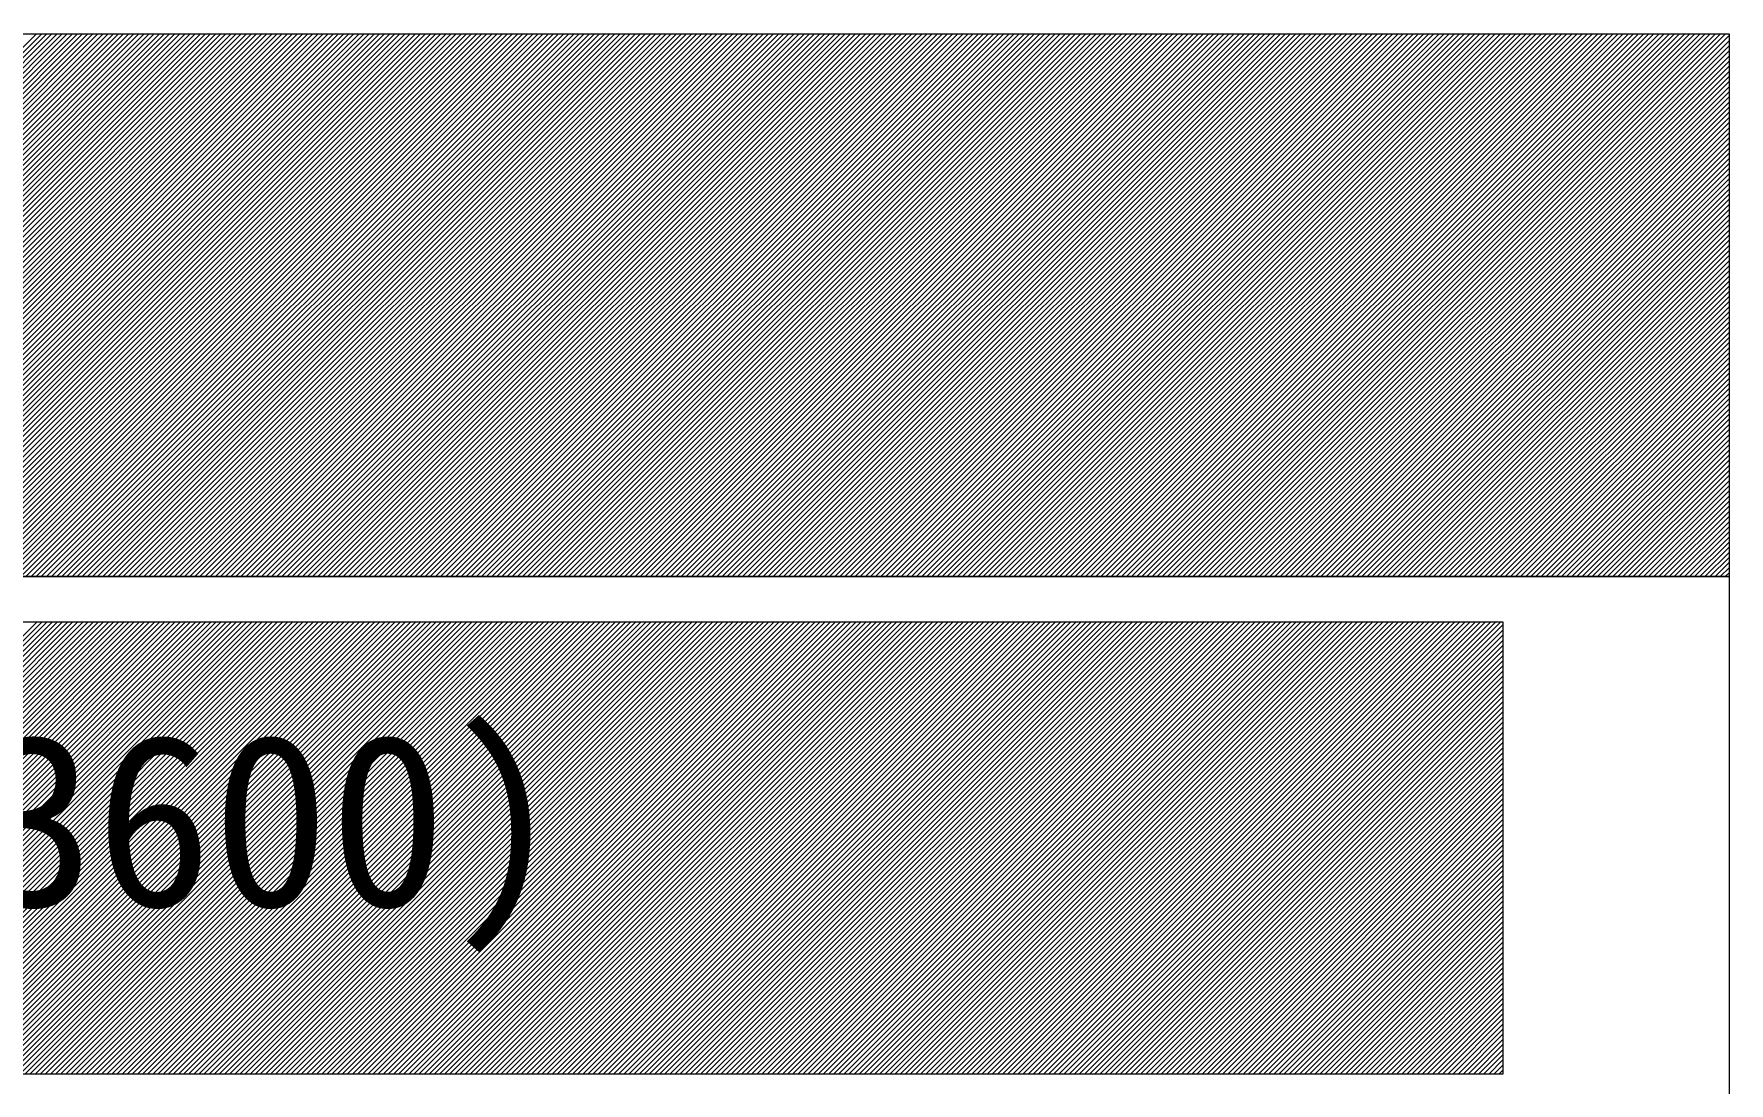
# Model space of a CAD drawing. Units: millimetres at full size, sheet at 1:100. Extents: x 3352 to 127672, y -40372 to 101181.
# Drawn here: x 24015 to 28699, y -24644 to -21744 of the extents above; entities that cross this region are included whole.
import ezdxf
from ezdxf.enums import TextEntityAlignment as Align

# ---------------------------------------------------------------- set-up
doc = ezdxf.new("R2010")
doc.units = ezdxf.units.MM
doc.header["$LTSCALE"] = 100
doc.layers.add('0-0', color=134, linetype='Continuous', lineweight=18)
doc.styles.add('ＭＳ ゴシック', font='')
doc.styles.get('ＭＳ ゴシック').set_extended_font_data('MS Gothic')

msp = doc.modelspace()

# ---------------------------------------------------------------- linework, layer by layer
at = {"layer": '0-0', "color": 8}
for p, q in [((22522.6, -23243.6), (24022.6, -21743.6)), ((22536.8, -23243.6), (24036.8, -21743.6)), ((22550.9, -23243.6), (24050.9, -21743.6)), ((22565.1, -23243.6), (24065.1, -21743.6)), ((22579.2, -23243.6), (24079.2, -21743.6)), ((22593.3, -23243.6), (24093.3, -21743.6)), ((22607.5, -23243.6), (24107.5, -21743.6)), ((22621.6, -23243.6), (24121.6, -21743.6)), ((22635.8, -23243.6), (24135.8, -21743.6)), ((22649.9, -23243.6), (24149.9, -21743.6)), ((22664.1, -23243.6), (24164.1, -21743.6)), ((22678.2, -23243.6), (24178.2, -21743.6)), ((22692.3, -23243.6), (24192.3, -21743.6)), ((22706.5, -23243.6), (24206.5, -21743.6)), ((22720.6, -23243.6), (24220.6, -21743.6)), ((22734.8, -23243.6), (24234.8, -21743.6)), ((22748.9, -23243.6), (24248.9, -21743.6)), ((22763, -23243.6), (24263, -21743.6)), ((22777.2, -23243.6), (24277.2, -21743.6)), ((22791.3, -23243.6), (24291.3, -21743.6)), ((22805.5, -23243.6), (24305.5, -21743.6)), ((22819.6, -23243.6), (24319.6, -21743.6)), ((22833.8, -23243.6), (24333.8, -21743.6)), ((22847.9, -23243.6), (24347.9, -21743.6)), ((22862, -23243.6), (24362, -21743.6)), ((22876.2, -23243.6), (24376.2, -21743.6)), ((22890.3, -23243.6), (24390.3, -21743.6)), ((22904.5, -23243.6), (24404.5, -21743.6)), ((22918.6, -23243.6), (24418.6, -21743.6)), ((22932.8, -23243.6), (24432.8, -21743.6)), ((22946.9, -23243.6), (24446.9, -21743.6)), ((22961, -23243.6), (24461, -21743.6)), ((22975.2, -23243.6), (24475.2, -21743.6)), ((22989.3, -23243.6), (24489.3, -21743.6)), ((23003.5, -23243.6), (24503.5, -21743.6)), ((23017.6, -23243.6), (24517.6, -21743.6)), ((23031.7, -23243.6), (24531.7, -21743.6)), ((23045.9, -23243.6), (24545.9, -21743.6)), ((23060, -23243.6), (24560, -21743.6)), ((23074.2, -23243.6), (24574.2, -21743.6)), ((23088.3, -23243.6), (24588.3, -21743.6)), ((23102.5, -23243.6), (24602.5, -21743.6)), ((23116.6, -23243.6), (24616.6, -21743.6)), ((23130.7, -23243.6), (24630.7, -21743.6)), ((23144.9, -23243.6), (24644.9, -21743.6)), ((23159, -23243.6), (24659, -21743.6)), ((23173.2, -23243.6), (24673.2, -21743.6)), ((23187.3, -23243.6), (24687.3, -21743.6)), ((23201.5, -23243.6), (24701.5, -21743.6)), ((23215.6, -23243.6), (24715.6, -21743.6)), ((23229.7, -23243.6), (24729.7, -21743.6)), ((23243.9, -23243.6), (24743.9, -21743.6)), ((23258, -23243.6), (24758, -21743.6)), ((23272.2, -23243.6), (24772.2, -21743.6)), ((23286.3, -23243.6), (24786.3, -21743.6)), ((23300.5, -23243.6), (24800.5, -21743.6)), ((23314.6, -23243.6), (24814.6, -21743.6)), ((23328.7, -23243.6), (24828.7, -21743.6)), ((23342.9, -23243.6), (24842.9, -21743.6)), ((23357, -23243.6), (24857, -21743.6)), ((23371.2, -23243.6), (24871.2, -21743.6)), ((23385.3, -23243.6), (24885.3, -21743.6)), ((23399.4, -23243.6), (24899.4, -21743.6)), ((23413.6, -23243.6), (24913.6, -21743.6)), ((23427.7, -23243.6), (24927.7, -21743.6)), ((23441.9, -23243.6), (24941.9, -21743.6)), ((23456, -23243.6), (24956, -21743.6)), ((23470.2, -23243.6), (24970.2, -21743.6)), ((23484.3, -23243.6), (24984.3, -21743.6)), ((23498.4, -23243.6), (24998.4, -21743.6)), ((23512.6, -23243.6), (25012.6, -21743.6)), ((23526.7, -23243.6), (25026.7, -21743.6)), ((23540.9, -23243.6), (25040.9, -21743.6)), ((23555, -23243.6), (25055, -21743.6)), ((23569.2, -23243.6), (25069.2, -21743.6)), ((23583.3, -23243.6), (25083.3, -21743.6)), ((23597.4, -23243.6), (25097.4, -21743.6)), ((23611.6, -23243.6), (25111.6, -21743.6)), ((23625.7, -23243.6), (25125.7, -21743.6)), ((23639.9, -23243.6), (25139.9, -21743.6)), ((23654, -23243.6), (25154, -21743.6)), ((23668.1, -23243.6), (25168.1, -21743.6)), ((23682.3, -23243.6), (25182.3, -21743.6)), ((23696.4, -23243.6), (25196.4, -21743.6)), ((23710.6, -23243.6), (25210.6, -21743.6)), ((23724.7, -23243.6), (25224.7, -21743.6)), ((23738.9, -23243.6), (25238.9, -21743.6)), ((23753, -23243.6), (25253, -21743.6)), ((23767.1, -23243.6), (25267.1, -21743.6)), ((23781.3, -23243.6), (25281.3, -21743.6)), ((23795.4, -23243.6), (25295.4, -21743.6)), ((23809.6, -23243.6), (25309.6, -21743.6)), ((23823.7, -23243.6), (25323.7, -21743.6)), ((23837.9, -23243.6), (25337.9, -21743.6)), ((23852, -23243.6), (25352, -21743.6)), ((23866.1, -23243.6), (25366.1, -21743.6)), ((23880.3, -23243.6), (25380.3, -21743.6)), ((23894.4, -23243.6), (25394.4, -21743.6)), ((23908.6, -23243.6), (25408.6, -21743.6)), ((23922.7, -23243.6), (25422.7, -21743.6)), ((23936.8, -23243.6), (25436.8, -21743.6)), ((23951, -23243.6), (25451, -21743.6)), ((23965.1, -23243.6), (25465.1, -21743.6)), ((23979.3, -23243.6), (25479.3, -21743.6)), ((23993.4, -23243.6), (25493.4, -21743.6)), ((24007.6, -23243.6), (25507.6, -21743.6)), ((24021.7, -23243.6), (25521.7, -21743.6)), ((24035.8, -23243.6), (25535.8, -21743.6)), ((24050, -23243.6), (25550, -21743.6)), ((24064.1, -23243.6), (25564.1, -21743.6)), ((24078.3, -23243.6), (25578.3, -21743.6)), ((24092.4, -23243.6), (25592.4, -21743.6)), ((24106.6, -23243.6), (25606.6, -21743.6)), ((24120.7, -23243.6), (25620.7, -21743.6)), ((24134.8, -23243.6), (25634.8, -21743.6)), ((24149, -23243.6), (25649, -21743.6)), ((24163.1, -23243.6), (25663.1, -21743.6)), ((24177.3, -23243.6), (25677.3, -21743.6)), ((24191.4, -23243.6), (25691.4, -21743.6)), ((24205.5, -23243.6), (25705.5, -21743.6)), ((24219.7, -23243.6), (25719.7, -21743.6)), ((24233.8, -23243.6), (25733.8, -21743.6)), ((24248, -23243.6), (25748, -21743.6)), ((24262.1, -23243.6), (25762.1, -21743.6)), ((24276.3, -23243.6), (25776.3, -21743.6)), ((24290.4, -23243.6), (25790.4, -21743.6)), ((24304.5, -23243.6), (25804.5, -21743.6)), ((24318.7, -23243.6), (25818.7, -21743.6)), ((24332.8, -23243.6), (25832.8, -21743.6)), ((24347, -23243.6), (25847, -21743.6)), ((24361.1, -23243.6), (25861.1, -21743.6)), ((24375.3, -23243.6), (25875.3, -21743.6)), ((24389.4, -23243.6), (25889.4, -21743.6)), ((24403.5, -23243.6), (25903.5, -21743.6)), ((24417.7, -23243.6), (25917.7, -21743.6)), ((24431.8, -23243.6), (25931.8, -21743.6)), ((24446, -23243.6), (25946, -21743.6)), ((24460.1, -23243.6), (25960.1, -21743.6)), ((24474.2, -23243.6), (25974.2, -21743.6)), ((24488.4, -23243.6), (25988.4, -21743.6)), ((24502.5, -23243.6), (26002.5, -21743.6)), ((24516.7, -23243.6), (26016.7, -21743.6)), ((24530.8, -23243.6), (26030.8, -21743.6)), ((24545, -23243.6), (26045, -21743.6)), ((24559.1, -23243.6), (26059.1, -21743.6)), ((24573.2, -23243.6), (26073.2, -21743.6)), ((24587.4, -23243.6), (26087.4, -21743.6)), ((24601.5, -23243.6), (26101.5, -21743.6)), ((24615.7, -23243.6), (26115.7, -21743.6)), ((24629.8, -23243.6), (26129.8, -21743.6)), ((24644, -23243.6), (26144, -21743.6)), ((24658.1, -23243.6), (26158.1, -21743.6)), ((24672.2, -23243.6), (26172.2, -21743.6)), ((24686.4, -23243.6), (26186.4, -21743.6)), ((24700.5, -23243.6), (26200.5, -21743.6)), ((24714.7, -23243.6), (26214.7, -21743.6)), ((24728.8, -23243.6), (26228.8, -21743.6)), ((24742.9, -23243.6), (26242.9, -21743.6)), ((24757.1, -23243.6), (26257.1, -21743.6)), ((24771.2, -23243.6), (26271.2, -21743.6)), ((24785.4, -23243.6), (26285.4, -21743.6)), ((24799.5, -23243.6), (26299.5, -21743.6)), ((24813.7, -23243.6), (26313.7, -21743.6)), ((24827.8, -23243.6), (26327.8, -21743.6)), ((24841.9, -23243.6), (26341.9, -21743.6)), ((24856.1, -23243.6), (26356.1, -21743.6)), ((24870.2, -23243.6), (26370.2, -21743.6)), ((24884.4, -23243.6), (26384.4, -21743.6)), ((24898.5, -23243.6), (26398.5, -21743.6)), ((24912.7, -23243.6), (26412.7, -21743.6)), ((24926.8, -23243.6), (26426.8, -21743.6)), ((24940.9, -23243.6), (26440.9, -21743.6)), ((24955.1, -23243.6), (26455.1, -21743.6)), ((24969.2, -23243.6), (26469.2, -21743.6)), ((24983.4, -23243.6), (26483.4, -21743.6)), ((24997.5, -23243.6), (26497.5, -21743.6)), ((25011.6, -23243.6), (26511.6, -21743.6)), ((25025.8, -23243.6), (26525.8, -21743.6)), ((25039.9, -23243.6), (26539.9, -21743.6)), ((25054.1, -23243.6), (26554.1, -21743.6)), ((25068.2, -23243.6), (26568.2, -21743.6)), ((25082.4, -23243.6), (26582.4, -21743.6)), ((25096.5, -23243.6), (26596.5, -21743.6)), ((25110.6, -23243.6), (26610.6, -21743.6)), ((25124.8, -23243.6), (26624.8, -21743.6)), ((25138.9, -23243.6), (26638.9, -21743.6)), ((25153.1, -23243.6), (26653.1, -21743.6)), ((25167.2, -23243.6), (26667.2, -21743.6)), ((25181.4, -23243.6), (26681.4, -21743.6)), ((25195.5, -23243.6), (26695.5, -21743.6)), ((25209.6, -23243.6), (26709.6, -21743.6)), ((25223.8, -23243.6), (26723.8, -21743.6)), ((25237.9, -23243.6), (26737.9, -21743.6)), ((25252.1, -23243.6), (26752.1, -21743.6)), ((25266.2, -23243.6), (26766.2, -21743.6)), ((25280.3, -23243.6), (26780.3, -21743.6)), ((25294.5, -23243.6), (26794.5, -21743.6)), ((25308.6, -23243.6), (26808.6, -21743.6)), ((25322.8, -23243.6), (26822.8, -21743.6)), ((25336.9, -23243.6), (26836.9, -21743.6)), ((25351.1, -23243.6), (26851.1, -21743.6)), ((25365.2, -23243.6), (26865.2, -21743.6)), ((25379.3, -23243.6), (26879.3, -21743.6)), ((25393.5, -23243.6), (26893.5, -21743.6)), ((25407.6, -23243.6), (26907.6, -21743.6)), ((25421.8, -23243.6), (26921.8, -21743.6)), ((25435.9, -23243.6), (26935.9, -21743.6)), ((25450.1, -23243.6), (26950.1, -21743.6)), ((25464.2, -23243.6), (26964.2, -21743.6)), ((25478.3, -23243.6), (26978.3, -21743.6)), ((25492.5, -23243.6), (26992.5, -21743.6)), ((25506.6, -23243.6), (27006.6, -21743.6)), ((25520.8, -23243.6), (27020.8, -21743.6)), ((25534.9, -23243.6), (27034.9, -21743.6)), ((25549, -23243.6), (27049, -21743.6)), ((25563.2, -23243.6), (27063.2, -21743.6)), ((25577.3, -23243.6), (27077.3, -21743.6)), ((25591.5, -23243.6), (27091.5, -21743.6)), ((25605.6, -23243.6), (27105.6, -21743.6)), ((25619.8, -23243.6), (27119.8, -21743.6)), ((25633.9, -23243.6), (27133.9, -21743.6)), ((25648, -23243.6), (27148, -21743.6)), ((25662.2, -23243.6), (27162.2, -21743.6)), ((25676.3, -23243.6), (27176.3, -21743.6)), ((25690.5, -23243.6), (27190.5, -21743.6)), ((25704.6, -23243.6), (27204.6, -21743.6)), ((25718.8, -23243.6), (27218.8, -21743.6)), ((25732.9, -23243.6), (27232.9, -21743.6)), ((25747, -23243.6), (27247, -21743.6)), ((25761.2, -23243.6), (27261.2, -21743.6)), ((25775.3, -23243.6), (27275.3, -21743.6)), ((25789.5, -23243.6), (27289.5, -21743.6)), ((25803.6, -23243.6), (27303.6, -21743.6)), ((25817.8, -23243.6), (27317.8, -21743.6)), ((25831.9, -23243.6), (27331.9, -21743.6)), ((25846, -23243.6), (27346, -21743.6)), ((25860.2, -23243.6), (27360.2, -21743.6)), ((25874.3, -23243.6), (27374.3, -21743.6)), ((25888.5, -23243.6), (27388.5, -21743.6)), ((25902.6, -23243.6), (27402.6, -21743.6)), ((25916.7, -23243.6), (27416.7, -21743.6)), ((25930.9, -23243.6), (27430.9, -21743.6)), ((25945, -23243.6), (27445, -21743.6)), ((25959.2, -23243.6), (27459.2, -21743.6)), ((25973.3, -23243.6), (27473.3, -21743.6)), ((25987.5, -23243.6), (27487.5, -21743.6)), ((26001.6, -23243.6), (27501.6, -21743.6)), ((26015.7, -23243.6), (27515.7, -21743.6)), ((26029.9, -23243.6), (27529.9, -21743.6)), ((26044, -23243.6), (27544, -21743.6)), ((26058.2, -23243.6), (27558.2, -21743.6)), ((26072.3, -23243.6), (27572.3, -21743.6)), ((26086.5, -23243.6), (27586.5, -21743.6)), ((26100.6, -23243.6), (27600.6, -21743.6)), ((26114.7, -23243.6), (27614.7, -21743.6)), ((26128.9, -23243.6), (27628.9, -21743.6)), ((26143, -23243.6), (27643, -21743.6)), ((26157.2, -23243.6), (27657.2, -21743.6)), ((26171.3, -23243.6), (27671.3, -21743.6)), ((26185.4, -23243.6), (27685.4, -21743.6)), ((26199.6, -23243.6), (27699.6, -21743.6)), ((26213.7, -23243.6), (27713.7, -21743.6)), ((26227.9, -23243.6), (27727.9, -21743.6)), ((26242, -23243.6), (27742, -21743.6)), ((26256.2, -23243.6), (27756.2, -21743.6)), ((26270.3, -23243.6), (27770.3, -21743.6)), ((26284.4, -23243.6), (27784.4, -21743.6)), ((26298.6, -23243.6), (27798.6, -21743.6)), ((26312.7, -23243.6), (27812.7, -21743.6)), ((26326.9, -23243.6), (27826.9, -21743.6)), ((26341, -23243.6), (27841, -21743.6)), ((26355.2, -23243.6), (27855.2, -21743.6)), ((26369.3, -23243.6), (27869.3, -21743.6)), ((26383.4, -23243.6), (27883.4, -21743.6)), ((26397.6, -23243.6), (27897.6, -21743.6)), ((26411.7, -23243.6), (27911.7, -21743.6)), ((26425.9, -23243.6), (27925.9, -21743.6)), ((26440, -23243.6), (27940, -21743.6)), ((26454.1, -23243.6), (27954.1, -21743.6)), ((26468.3, -23243.6), (27968.3, -21743.6)), ((26482.4, -23243.6), (27982.4, -21743.6)), ((26496.6, -23243.6), (27996.6, -21743.6)), ((26510.7, -23243.6), (28010.7, -21743.6)), ((26524.9, -23243.6), (28024.9, -21743.6)), ((26539, -23243.6), (28039, -21743.6)), ((26553.1, -23243.6), (28053.1, -21743.6)), ((26567.3, -23243.6), (28067.3, -21743.6)), ((26581.4, -23243.6), (28081.4, -21743.6)), ((26595.6, -23243.6), (28095.6, -21743.6)), ((26609.7, -23243.6), (28109.7, -21743.6)), ((26623.9, -23243.6), (28123.9, -21743.6)), ((26638, -23243.6), (28138, -21743.6)), ((26652.1, -23243.6), (28152.1, -21743.6)), ((26666.3, -23243.6), (28166.3, -21743.6)), ((26680.4, -23243.6), (28180.4, -21743.6)), ((26694.6, -23243.6), (28194.6, -21743.6)), ((26708.7, -23243.6), (28208.7, -21743.6)), ((26722.8, -23243.6), (28222.8, -21743.6)), ((26737, -23243.6), (28237, -21743.6)), ((26751.1, -23243.6), (28251.1, -21743.6)), ((26765.3, -23243.6), (28265.3, -21743.6)), ((26779.4, -23243.6), (28279.4, -21743.6)), ((26793.6, -23243.6), (28293.6, -21743.6)), ((26807.7, -23243.6), (28307.7, -21743.6)), ((26821.8, -23243.6), (28321.8, -21743.6)), ((26836, -23243.6), (28336, -21743.6)), ((26850.1, -23243.6), (28350.1, -21743.6)), ((26864.3, -23243.6), (28364.3, -21743.6)), ((26878.4, -23243.6), (28378.4, -21743.6)), ((26892.6, -23243.6), (28392.6, -21743.6)), ((26906.7, -23243.6), (28406.7, -21743.6)), ((26920.8, -23243.6), (28420.8, -21743.6)), ((26935, -23243.6), (28435, -21743.6)), ((26949.1, -23243.6), (28449.1, -21743.6)), ((26963.3, -23243.6), (28463.3, -21743.6)), ((26977.4, -23243.6), (28477.4, -21743.6)), ((26991.5, -23243.6), (28491.5, -21743.6)), ((27005.7, -23243.6), (28505.7, -21743.6)), ((27019.8, -23243.6), (28519.8, -21743.6)), ((27034, -23243.6), (28534, -21743.6)), ((27048.1, -23243.6), (28548.1, -21743.6)), ((27062.3, -23243.6), (28562.3, -21743.6)), ((27076.4, -23243.6), (28576.4, -21743.6)), ((27090.5, -23243.6), (28590.5, -21743.6)), ((27104.7, -23243.6), (28604.7, -21743.6)), ((27118.8, -23243.6), (28618.8, -21743.6)), ((27133, -23243.6), (28633, -21743.6)), ((27147.1, -23243.6), (28647.1, -21743.6)), ((27161.3, -23243.6), (28661.3, -21743.6)), ((27175.4, -23243.6), (28675.4, -21743.6)), ((27189.5, -23243.6), (28689.5, -21743.6)), ((27203.7, -23243.6), (28699, -21748.3)), ((27217.8, -23243.6), (28699, -21762.4)), ((27232, -23243.6), (28699, -21776.6)), ((27246.1, -23243.6), (28699, -21790.7)), ((27260.2, -23243.6), (28699, -21804.8)), ((27274.4, -23243.6), (28699, -21819)), ((27288.5, -23243.6), (28699, -21833.1)), ((27302.7, -23243.6), (28699, -21847.3)), ((27316.8, -23243.6), (28699, -21861.4)), ((27331, -23243.6), (28699, -21875.6)), ((27345.1, -23243.6), (28699, -21889.7)), ((27359.2, -23243.6), (28699, -21903.8)), ((27373.4, -23243.6), (28699, -21918)), ((27387.5, -23243.6), (28699, -21932.1)), ((27401.7, -23243.6), (28699, -21946.3)), ((27415.8, -23243.6), (28699, -21960.4)), ((27430, -23243.6), (28699, -21974.6)), ((27444.1, -23243.6), (28699, -21988.7)), ((27458.2, -23243.6), (28699, -22002.8)), ((27472.4, -23243.6), (28699, -22017)), ((27486.5, -23243.6), (28699, -22031.1)), ((27500.7, -23243.6), (28699, -22045.3)), ((27514.8, -23243.6), (28699, -22059.4)), ((27528.9, -23243.6), (28699, -22073.5)), ((27543.1, -23243.6), (28699, -22087.7)), ((27557.2, -23243.6), (28699, -22101.8)), ((27571.4, -23243.6), (28699, -22116)), ((27585.5, -23243.6), (28699, -22130.1)), ((27599.7, -23243.6), (28699, -22144.3)), ((27613.8, -23243.6), (28699, -22158.4)), ((27627.9, -23243.6), (28699, -22172.5)), ((27642.1, -23243.6), (28699, -22186.7)), ((27656.2, -23243.6), (28699, -22200.8)), ((27670.4, -23243.6), (28699, -22215)), ((27684.5, -23243.6), (28699, -22229.1)), ((27698.7, -23243.6), (28699, -22243.3)), ((27712.8, -23243.6), (28699, -22257.4)), ((27726.9, -23243.6), (28699, -22271.5)), ((27741.1, -23243.6), (28699, -22285.7)), ((27755.2, -23243.6), (28699, -22299.8)), ((27769.4, -23243.6), (28699, -22314)), ((27783.5, -23243.6), (28699, -22328.1)), ((27797.6, -23243.6), (28699, -22342.2)), ((27811.8, -23243.6), (28699, -22356.4)), ((27825.9, -23243.6), (28699, -22370.5)), ((27840.1, -23243.6), (28699, -22384.7)), ((27854.2, -23243.6), (28699, -22398.8)), ((27868.4, -23243.6), (28699, -22413)), ((27882.5, -23243.6), (28699, -22427.1)), ((27896.6, -23243.6), (28699, -22441.2)), ((27910.8, -23243.6), (28699, -22455.4)), ((27924.9, -23243.6), (28699, -22469.5)), ((27939.1, -23243.6), (28699, -22483.7)), ((27953.2, -23243.6), (28699, -22497.8)), ((27967.4, -23243.6), (28699, -22512)), ((27981.5, -23243.6), (28699, -22526.1)), ((27995.6, -23243.6), (28699, -22540.2)), ((28009.8, -23243.6), (28699, -22554.4)), ((28023.9, -23243.6), (28699, -22568.5)), ((28038.1, -23243.6), (28699, -22582.7)), ((28052.2, -23243.6), (28699, -22596.8)), ((28066.4, -23243.6), (28699, -22610.9)), ((28080.5, -23243.6), (28699, -22625.1)), ((28094.6, -23243.6), (28699, -22639.2)), ((28108.8, -23243.6), (28699, -22653.4)), ((28122.9, -23243.6), (28699, -22667.5)), ((28137.1, -23243.6), (28699, -22681.7)), ((28151.2, -23243.6), (28699, -22695.8)), ((28165.3, -23243.6), (28699, -22709.9)), ((28179.5, -23243.6), (28699, -22724.1)), ((28193.6, -23243.6), (28699, -22738.2)), ((28207.8, -23243.6), (28699, -22752.4)), ((28221.9, -23243.6), (28699, -22766.5)), ((28236.1, -23243.6), (28699, -22780.7)), ((28250.2, -23243.6), (28699, -22794.8)), ((28264.3, -23243.6), (28699, -22808.9)), ((28278.5, -23243.6), (28699, -22823.1)), ((28292.6, -23243.6), (28699, -22837.2)), ((28306.8, -23243.6), (28699, -22851.4)), ((28320.9, -23243.6), (28699, -22865.5)), ((28335.1, -23243.6), (28699, -22879.6)), ((28349.2, -23243.6), (28699, -22893.8)), ((28363.3, -23243.6), (28699, -22907.9)), ((28377.5, -23243.6), (28699, -22922.1)), ((28391.6, -23243.6), (28699, -22936.2)), ((28405.8, -23243.6), (28699, -22950.4)), ((28419.9, -23243.6), (28699, -22964.5)), ((28434, -23243.6), (28699, -22978.6)), ((28448.2, -23243.6), (28699, -22992.8)), ((28462.3, -23243.6), (28699, -23006.9)), ((28476.5, -23243.6), (28699, -23021.1)), ((28490.6, -23243.6), (28699, -23035.2)), ((28504.8, -23243.6), (28699, -23049.4)), ((28518.9, -23243.6), (28699, -23063.5)), ((28533, -23243.6), (28699, -23077.6)), ((28547.2, -23243.6), (28699, -23091.8)), ((28561.3, -23243.6), (28699, -23105.9)), ((28575.5, -23243.6), (28699, -23120.1)), ((28589.6, -23243.6), (28699, -23134.2)), ((28603.8, -23243.6), (28699, -23148.4)), ((28617.9, -23243.6), (28699, -23162.5)), ((28632, -23243.6), (28699, -23176.6)), ((28646.2, -23243.6), (28699, -23190.8)), ((28660.3, -23243.6), (28699, -23204.9)), ((28674.5, -23243.6), (28699, -23219.1)), ((28688.6, -23243.6), (28699, -23233.2))]:
    msp.add_line(p, q, dxfattribs=at)
at = {"layer": '0-0', "color": 1}
for p, q in [((22774, -24618.6), (24024, -23368.6)), ((22788.1, -24618.6), (24038.1, -23368.6)), ((22802.3, -24618.6), (24052.3, -23368.6)), ((22816.4, -24618.6), (24066.4, -23368.6)), ((22830.5, -24618.6), (24080.5, -23368.6)), ((22844.7, -24618.6), (24094.7, -23368.6)), ((22858.8, -24618.6), (24108.8, -23368.6)), ((22873, -24618.6), (24123, -23368.6)), ((22887.1, -24618.6), (24137.1, -23368.6)), ((22901.3, -24618.6), (24151.3, -23368.6)), ((22915.4, -24618.6), (24165.4, -23368.6)), ((22929.5, -24618.6), (24179.5, -23368.6)), ((22943.7, -24618.6), (24193.7, -23368.6)), ((22957.8, -24618.6), (24207.8, -23368.6)), ((22972, -24618.6), (24222, -23368.6)), ((22986.1, -24618.6), (24236.1, -23368.6)), ((23000.3, -24618.6), (24250.3, -23368.6)), ((23014.4, -24618.6), (24264.4, -23368.6)), ((23028.5, -24618.6), (24278.5, -23368.6)), ((23042.7, -24618.6), (24292.7, -23368.6)), ((23056.8, -24618.6), (24306.8, -23368.6)), ((23071, -24618.6), (24321, -23368.6)), ((23085.1, -24618.6), (24335.1, -23368.6)), ((23099.2, -24618.6), (24349.2, -23368.6)), ((23113.4, -24618.6), (24363.4, -23368.6)), ((23127.5, -24618.6), (24377.5, -23368.6)), ((23141.7, -24618.6), (24391.7, -23368.6)), ((23155.8, -24618.6), (24405.8, -23368.6)), ((23170, -24618.6), (24420, -23368.6)), ((23184.1, -24618.6), (24434.1, -23368.6)), ((23198.2, -24618.6), (24448.2, -23368.6)), ((23212.4, -24618.6), (24462.4, -23368.6)), ((23226.5, -24618.6), (24476.5, -23368.6)), ((23240.7, -24618.6), (24490.7, -23368.6)), ((23254.8, -24618.6), (24504.8, -23368.6)), ((23269, -24618.6), (24519, -23368.6)), ((23283.1, -24618.6), (24533.1, -23368.6)), ((23297.2, -24618.6), (24547.2, -23368.6)), ((23311.4, -24618.6), (24561.4, -23368.6)), ((23325.5, -24618.6), (24575.5, -23368.6)), ((23339.7, -24618.6), (24589.7, -23368.6)), ((23353.8, -24618.6), (24603.8, -23368.6)), ((23367.9, -24618.6), (24617.9, -23368.6)), ((23382.1, -24618.6), (24632.1, -23368.6)), ((23396.2, -24618.6), (24646.2, -23368.6)), ((23410.4, -24618.6), (24660.4, -23368.6)), ((23424.5, -24618.6), (24674.5, -23368.6)), ((23438.7, -24618.6), (24688.7, -23368.6)), ((23452.8, -24618.6), (24702.8, -23368.6)), ((23466.9, -24618.6), (24716.9, -23368.6)), ((23481.1, -24618.6), (24731.1, -23368.6)), ((23495.2, -24618.6), (24745.2, -23368.6)), ((23509.4, -24618.6), (24759.4, -23368.6)), ((23523.5, -24618.6), (24773.5, -23368.6)), ((23537.7, -24618.6), (24787.7, -23368.6)), ((23551.8, -24618.6), (24801.8, -23368.6)), ((23565.9, -24618.6), (24815.9, -23368.6)), ((23580.1, -24618.6), (24830.1, -23368.6)), ((23594.2, -24618.6), (24844.2, -23368.6)), ((23608.4, -24618.6), (24858.4, -23368.6)), ((23622.5, -24618.6), (24872.5, -23368.6)), ((23636.6, -24618.6), (24886.6, -23368.6)), ((23650.8, -24618.6), (24900.8, -23368.6)), ((23664.9, -24618.6), (24914.9, -23368.6)), ((23679.1, -24618.6), (24929.1, -23368.6)), ((23693.2, -24618.6), (24943.2, -23368.6)), ((23707.4, -24618.6), (24957.4, -23368.6)), ((23721.5, -24618.6), (24971.5, -23368.6)), ((23735.6, -24618.6), (24985.6, -23368.6)), ((23749.8, -24618.6), (24999.8, -23368.6)), ((23763.9, -24618.6), (25013.9, -23368.6)), ((23778.1, -24618.6), (25028.1, -23368.6)), ((23792.2, -24618.6), (25042.2, -23368.6)), ((23806.4, -24618.6), (25056.4, -23368.6)), ((23820.5, -24618.6), (25070.5, -23368.6)), ((23834.6, -24618.6), (25084.6, -23368.6)), ((23848.8, -24618.6), (25098.8, -23368.6)), ((23862.9, -24618.6), (25112.9, -23368.6)), ((23877.1, -24618.6), (25127.1, -23368.6)), ((23891.2, -24618.6), (25141.2, -23368.6)), ((23905.3, -24618.6), (25155.3, -23368.6)), ((23919.5, -24618.6), (25169.5, -23368.6)), ((23933.6, -24618.6), (25183.6, -23368.6)), ((23947.8, -24618.6), (25197.8, -23368.6)), ((23961.9, -24618.6), (25211.9, -23368.6)), ((23976.1, -24618.6), (25226.1, -23368.6)), ((23990.2, -24618.6), (25240.2, -23368.6)), ((24004.3, -24618.6), (25254.3, -23368.6)), ((24018.5, -24618.6), (25268.5, -23368.6)), ((24032.6, -24618.6), (25282.6, -23368.6)), ((24046.8, -24618.6), (25296.8, -23368.6)), ((24060.9, -24618.6), (25310.9, -23368.6)), ((24075.1, -24618.6), (25325.1, -23368.6)), ((24089.2, -24618.6), (25339.2, -23368.6)), ((24103.3, -24618.6), (25353.3, -23368.6)), ((24117.5, -24618.6), (25367.5, -23368.6)), ((24131.6, -24618.6), (25381.6, -23368.6)), ((24145.8, -24618.6), (25395.8, -23368.6)), ((24159.9, -24618.6), (25409.9, -23368.6)), ((24174, -24618.6), (25424, -23368.6)), ((24188.2, -24618.6), (25438.2, -23368.6)), ((24202.3, -24618.6), (25452.3, -23368.6)), ((24216.5, -24618.6), (25466.5, -23368.6)), ((24230.6, -24618.6), (25480.6, -23368.6)), ((24244.8, -24618.6), (25494.8, -23368.6)), ((24258.9, -24618.6), (25508.9, -23368.6)), ((24273, -24618.6), (25523, -23368.6)), ((24287.2, -24618.6), (25537.2, -23368.6)), ((24301.3, -24618.6), (25551.3, -23368.6)), ((24315.5, -24618.6), (25565.5, -23368.6)), ((24329.6, -24618.6), (25579.6, -23368.6)), ((24343.8, -24618.6), (25593.8, -23368.6)), ((24357.9, -24618.6), (25607.9, -23368.6)), ((24372, -24618.6), (25622, -23368.6)), ((24386.2, -24618.6), (25636.2, -23368.6)), ((24400.3, -24618.6), (25650.3, -23368.6)), ((24414.5, -24618.6), (25664.5, -23368.6)), ((24428.6, -24618.6), (25678.6, -23368.6)), ((24442.8, -24618.6), (25692.8, -23368.6)), ((24456.9, -24618.6), (25706.9, -23368.6)), ((24471, -24618.6), (25721, -23368.6)), ((24485.2, -24618.6), (25735.2, -23368.6)), ((24499.3, -24618.6), (25749.3, -23368.6)), ((24513.5, -24618.6), (25763.5, -23368.6)), ((24527.6, -24618.6), (25777.6, -23368.6)), ((24541.7, -24618.6), (25791.7, -23368.6)), ((24555.9, -24618.6), (25805.9, -23368.6)), ((24570, -24618.6), (25820, -23368.6)), ((24584.2, -24618.6), (25834.2, -23368.6)), ((24598.3, -24618.6), (25848.3, -23368.6)), ((24612.5, -24618.6), (25862.5, -23368.6)), ((24626.6, -24618.6), (25876.6, -23368.6)), ((24640.7, -24618.6), (25890.7, -23368.6)), ((24654.9, -24618.6), (25904.9, -23368.6)), ((24669, -24618.6), (25919, -23368.6)), ((24683.2, -24618.6), (25933.2, -23368.6)), ((24697.3, -24618.6), (25947.3, -23368.6)), ((24711.5, -24618.6), (25961.5, -23368.6)), ((24725.6, -24618.6), (25975.6, -23368.6)), ((24739.7, -24618.6), (25989.7, -23368.6)), ((24753.9, -24618.6), (26003.9, -23368.6)), ((24768, -24618.6), (26018, -23368.6)), ((24782.2, -24618.6), (26032.2, -23368.6)), ((24796.3, -24618.6), (26046.3, -23368.6)), ((24810.4, -24618.6), (26060.4, -23368.6)), ((24824.6, -24618.6), (26074.6, -23368.6)), ((24838.7, -24618.6), (26088.7, -23368.6)), ((24852.9, -24618.6), (26102.9, -23368.6)), ((24867, -24618.6), (26117, -23368.6)), ((24881.2, -24618.6), (26131.2, -23368.6)), ((24895.3, -24618.6), (26145.3, -23368.6)), ((24909.4, -24618.6), (26159.4, -23368.6)), ((24923.6, -24618.6), (26173.6, -23368.6)), ((24937.7, -24618.6), (26187.7, -23368.6)), ((24951.9, -24618.6), (26201.9, -23368.6)), ((24966, -24618.6), (26216, -23368.6)), ((24980.2, -24618.6), (26230.2, -23368.6)), ((24994.3, -24618.6), (26244.3, -23368.6)), ((25008.4, -24618.6), (26258.4, -23368.6)), ((25022.6, -24618.6), (26272.6, -23368.6)), ((25036.7, -24618.6), (26286.7, -23368.6)), ((25050.9, -24618.6), (26300.9, -23368.6)), ((25065, -24618.6), (26315, -23368.6)), ((25079.1, -24618.6), (26329.1, -23368.6)), ((25093.3, -24618.6), (26343.3, -23368.6)), ((25107.4, -24618.6), (26357.4, -23368.6)), ((25121.6, -24618.6), (26371.6, -23368.6)), ((25135.7, -24618.6), (26385.7, -23368.6)), ((25149.9, -24618.6), (26399.9, -23368.6)), ((25164, -24618.6), (26414, -23368.6)), ((25178.1, -24618.6), (26428.1, -23368.6)), ((25192.3, -24618.6), (26442.3, -23368.6)), ((25206.4, -24618.6), (26456.4, -23368.6)), ((25220.6, -24618.6), (26470.6, -23368.6)), ((25234.7, -24618.6), (26484.7, -23368.6)), ((25248.9, -24618.6), (26498.9, -23368.6)), ((25263, -24618.6), (26513, -23368.6)), ((25277.1, -24618.6), (26527.1, -23368.6)), ((25291.3, -24618.6), (26541.3, -23368.6)), ((25305.4, -24618.6), (26555.4, -23368.6)), ((25319.6, -24618.6), (26569.6, -23368.6)), ((25333.7, -24618.6), (26583.7, -23368.6)), ((25347.8, -24618.6), (26597.8, -23368.6)), ((25362, -24618.6), (26612, -23368.6)), ((25376.1, -24618.6), (26626.1, -23368.6)), ((25390.3, -24618.6), (26640.3, -23368.6)), ((25404.4, -24618.6), (26654.4, -23368.6)), ((25418.6, -24618.6), (26668.6, -23368.6)), ((25432.7, -24618.6), (26682.7, -23368.6)), ((25446.8, -24618.6), (26696.8, -23368.6)), ((25461, -24618.6), (26711, -23368.6)), ((25475.1, -24618.6), (26725.1, -23368.6)), ((25489.3, -24618.6), (26739.3, -23368.6)), ((25503.4, -24618.6), (26753.4, -23368.6)), ((25517.6, -24618.6), (26767.6, -23368.6)), ((25531.7, -24618.6), (26781.7, -23368.6)), ((25545.8, -24618.6), (26795.8, -23368.6)), ((25560, -24618.6), (26810, -23368.6)), ((25574.1, -24618.6), (26824.1, -23368.6)), ((25588.3, -24618.6), (26838.3, -23368.6)), ((25602.4, -24618.6), (26852.4, -23368.6)), ((25616.5, -24618.6), (26866.5, -23368.6)), ((25630.7, -24618.6), (26880.7, -23368.6)), ((25644.8, -24618.6), (26894.8, -23368.6)), ((25659, -24618.6), (26909, -23368.6)), ((25673.1, -24618.6), (26923.1, -23368.6)), ((25687.3, -24618.6), (26937.3, -23368.6)), ((25701.4, -24618.6), (26951.4, -23368.6)), ((25715.5, -24618.6), (26965.5, -23368.6)), ((25729.7, -24618.6), (26979.7, -23368.6)), ((25743.8, -24618.6), (26993.8, -23368.6)), ((25758, -24618.6), (27008, -23368.6)), ((25772.1, -24618.6), (27022.1, -23368.6)), ((25786.3, -24618.6), (27036.3, -23368.6)), ((25800.4, -24618.6), (27050.4, -23368.6)), ((25814.5, -24618.6), (27064.5, -23368.6)), ((25828.7, -24618.6), (27078.7, -23368.6)), ((25842.8, -24618.6), (27092.8, -23368.6)), ((25857, -24618.6), (27107, -23368.6)), ((25871.1, -24618.6), (27121.1, -23368.6)), ((25885.2, -24618.6), (27135.2, -23368.6)), ((25899.4, -24618.6), (27149.4, -23368.6)), ((25913.5, -24618.6), (27163.5, -23368.6)), ((25927.7, -24618.6), (27177.7, -23368.6)), ((25941.8, -24618.6), (27191.8, -23368.6)), ((25956, -24618.6), (27206, -23368.6)), ((25970.1, -24618.6), (27220.1, -23368.6)), ((25984.2, -24618.6), (27234.2, -23368.6)), ((25998.4, -24618.6), (27248.4, -23368.6)), ((26012.5, -24618.6), (27262.5, -23368.6)), ((26026.7, -24618.6), (27276.7, -23368.6)), ((26040.8, -24618.6), (27290.8, -23368.6)), ((26055, -24618.6), (27305, -23368.6)), ((26069.1, -24618.6), (27319.1, -23368.6)), ((26083.2, -24618.6), (27333.2, -23368.6)), ((26097.4, -24618.6), (27347.4, -23368.6)), ((26111.5, -24618.6), (27361.5, -23368.6)), ((26125.7, -24618.6), (27375.7, -23368.6)), ((26139.8, -24618.6), (27389.8, -23368.6)), ((26153.9, -24618.6), (27403.9, -23368.6)), ((26168.1, -24618.6), (27418.1, -23368.6)), ((26182.2, -24618.6), (27432.2, -23368.6)), ((26196.4, -24618.6), (27446.4, -23368.6)), ((26210.5, -24618.6), (27460.5, -23368.6)), ((26224.7, -24618.6), (27474.7, -23368.6)), ((26238.8, -24618.6), (27488.8, -23368.6)), ((26252.9, -24618.6), (27502.9, -23368.6)), ((26267.1, -24618.6), (27517.1, -23368.6)), ((26281.2, -24618.6), (27531.2, -23368.6)), ((26295.4, -24618.6), (27545.4, -23368.6)), ((26309.5, -24618.6), (27559.5, -23368.6)), ((26323.7, -24618.6), (27573.7, -23368.6)), ((26337.8, -24618.6), (27587.8, -23368.6)), ((26351.9, -24618.6), (27601.9, -23368.6)), ((26366.1, -24618.6), (27616.1, -23368.6)), ((26380.2, -24618.6), (27630.2, -23368.6)), ((26394.4, -24618.6), (27644.4, -23368.6)), ((26408.5, -24618.6), (27658.5, -23368.6)), ((26422.6, -24618.6), (27672.6, -23368.6)), ((26436.8, -24618.6), (27686.8, -23368.6)), ((26450.9, -24618.6), (27700.9, -23368.6)), ((26465.1, -24618.6), (27715.1, -23368.6)), ((26479.2, -24618.6), (27729.2, -23368.6)), ((26493.4, -24618.6), (27743.4, -23368.6)), ((26507.5, -24618.6), (27757.5, -23368.6)), ((26521.6, -24618.6), (27771.6, -23368.6)), ((26535.8, -24618.6), (27785.8, -23368.6)), ((26549.9, -24618.6), (27799.9, -23368.6)), ((26564.1, -24618.6), (27814.1, -23368.6)), ((26578.2, -24618.6), (27828.2, -23368.6)), ((26592.4, -24618.6), (27842.4, -23368.6)), ((26606.5, -24618.6), (27856.5, -23368.6)), ((26620.6, -24618.6), (27870.6, -23368.6)), ((26634.8, -24618.6), (27884.8, -23368.6)), ((26648.9, -24618.6), (27898.9, -23368.6)), ((26663.1, -24618.6), (27913.1, -23368.6)), ((26677.2, -24618.6), (27927.2, -23368.6)), ((26691.4, -24618.6), (27941.4, -23368.6)), ((26705.5, -24618.6), (27955.5, -23368.6)), ((26719.6, -24618.6), (27969.6, -23368.6)), ((26733.8, -24618.6), (27983.8, -23368.6)), ((26747.9, -24618.6), (27997.9, -23368.6)), ((26762.1, -24618.6), (28012.1, -23368.6)), ((26776.2, -24618.6), (28026.2, -23368.6)), ((26790.3, -24618.6), (28040.3, -23368.6)), ((26804.5, -24618.6), (28054.5, -23368.6)), ((26818.6, -24618.6), (28068.6, -23368.6)), ((26832.8, -24618.6), (28074, -23377.4)), ((26846.9, -24618.6), (28074, -23391.5)), ((26861.1, -24618.6), (28074, -23405.7)), ((26875.2, -24618.6), (28074, -23419.8)), ((26889.3, -24618.6), (28074, -23433.9)), ((26903.5, -24618.6), (28074, -23448.1)), ((26917.6, -24618.6), (28074, -23462.2)), ((26931.8, -24618.6), (28074, -23476.4)), ((26945.9, -24618.6), (28074, -23490.5)), ((26960.1, -24618.6), (28074, -23504.6)), ((26974.2, -24618.6), (28074, -23518.8)), ((26988.3, -24618.6), (28074, -23532.9)), ((27002.5, -24618.6), (28074, -23547.1)), ((27016.6, -24618.6), (28074, -23561.2)), ((27030.8, -24618.6), (28074, -23575.4)), ((27044.9, -24618.6), (28074, -23589.5)), ((27059, -24618.6), (28074, -23603.6)), ((27073.2, -24618.6), (28074, -23617.8)), ((27087.3, -24618.6), (28074, -23631.9)), ((27101.5, -24618.6), (28074, -23646.1)), ((27115.6, -24618.6), (28074, -23660.2)), ((27129.8, -24618.6), (28074, -23674.4)), ((27143.9, -24618.6), (28074, -23688.5)), ((27158, -24618.6), (28074, -23702.6)), ((27172.2, -24618.6), (28074, -23716.8)), ((27186.3, -24618.6), (28074, -23730.9)), ((27200.5, -24618.6), (28074, -23745.1)), ((27214.6, -24618.6), (28074, -23759.2)), ((27228.8, -24618.6), (28074, -23773.4)), ((27242.9, -24618.6), (28074, -23787.5)), ((27257, -24618.6), (28074, -23801.6)), ((27271.2, -24618.6), (28074, -23815.8)), ((27285.3, -24618.6), (28074, -23829.9)), ((27299.5, -24618.6), (28074, -23844.1)), ((27313.6, -24618.6), (28074, -23858.2)), ((27327.7, -24618.6), (28074, -23872.3)), ((27341.9, -24618.6), (28074, -23886.5)), ((27356, -24618.6), (28074, -23900.6)), ((27370.2, -24618.6), (28074, -23914.8)), ((27384.3, -24618.6), (28074, -23928.9)), ((27398.5, -24618.6), (28074, -23943.1)), ((27412.6, -24618.6), (28074, -23957.2)), ((27426.7, -24618.6), (28074, -23971.3)), ((27440.9, -24618.6), (28074, -23985.5)), ((27455, -24618.6), (28074, -23999.6)), ((27469.2, -24618.6), (28074, -24013.8)), ((27483.3, -24618.6), (28074, -24027.9)), ((27497.5, -24618.6), (28074, -24042.1)), ((27511.6, -24618.6), (28074, -24056.2)), ((27525.7, -24618.6), (28074, -24070.3)), ((27539.9, -24618.6), (28074, -24084.5)), ((27554, -24618.6), (28074, -24098.6)), ((27568.2, -24618.6), (28074, -24112.8)), ((27582.3, -24618.6), (28074, -24126.9)), ((27596.4, -24618.6), (28074, -24141)), ((27610.6, -24618.6), (28074, -24155.2)), ((27624.7, -24618.6), (28074, -24169.3)), ((27638.9, -24618.6), (28074, -24183.5)), ((27653, -24618.6), (28074, -24197.6)), ((27667.2, -24618.6), (28074, -24211.8)), ((27681.3, -24618.6), (28074, -24225.9)), ((27695.4, -24618.6), (28074, -24240)), ((27709.6, -24618.6), (28074, -24254.2)), ((27723.7, -24618.6), (28074, -24268.3)), ((27737.9, -24618.6), (28074, -24282.5)), ((27752, -24618.6), (28074, -24296.6)), ((27766.2, -24618.6), (28074, -24310.8)), ((27780.3, -24618.6), (28074, -24324.9)), ((27794.4, -24618.6), (28074, -24339)), ((27808.6, -24618.6), (28074, -24353.2)), ((27822.7, -24618.6), (28074, -24367.3)), ((27836.9, -24618.6), (28074, -24381.5)), ((27851, -24618.6), (28074, -24395.6)), ((27865.1, -24618.6), (28074, -24409.7)), ((27879.3, -24618.6), (28074, -24423.9)), ((27893.4, -24618.6), (28074, -24438)), ((27907.6, -24618.6), (28074, -24452.2)), ((27921.7, -24618.6), (28074, -24466.3)), ((27935.9, -24618.6), (28074, -24480.5)), ((27950, -24618.6), (28074, -24494.6)), ((27964.1, -24618.6), (28074, -24508.7)), ((27978.3, -24618.6), (28074, -24522.9)), ((27992.4, -24618.6), (28074, -24537)), ((28006.6, -24618.6), (28074, -24551.2)), ((28020.7, -24618.6), (28074, -24565.3)), ((28034.9, -24618.6), (28074, -24579.5)), ((28049, -24618.6), (28074, -24593.6)), ((28063.1, -24618.6), (28074, -24607.7))]:
    msp.add_line(p, q, dxfattribs=at)
at = {"layer": '0-0'}
for points in [[(18699, -21743.6), (28699, -21743.6), (28699, -23243.6), (18699, -23243.6)], [(18699, -23243.6), (28699, -23243.6), (28699, -24743.6), (18699, -24743.6)], [(19324, -23368.6), (28074, -23368.6), (28074, -24618.6), (19324, -24618.6)]]:
    msp.add_lwpolyline(points, close=True, dxfattribs=at)

# ---------------------------------------------------------------- texts
at = {"layer": '0-0', "color": 7, "style": 'ＭＳ ゴシック'}
msp.add_text('天井まで(H3600)', height=475.2, dxfattribs=at).set_placement((20622.7, -24297.4), align=Align.BOTTOM_LEFT)

doc.saveas('drawing.dxf')
